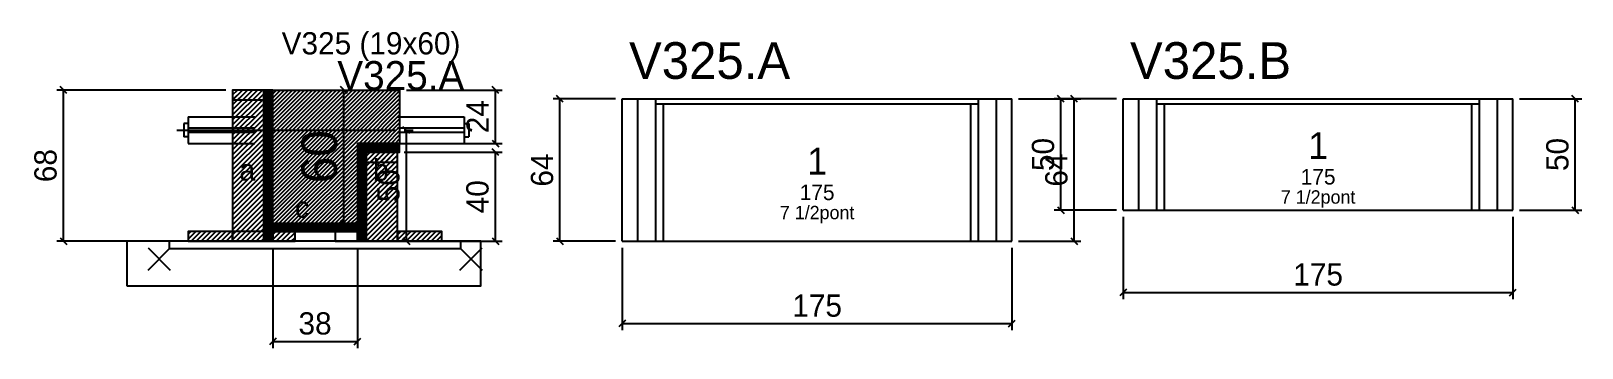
# Model space of a CAD drawing. Extents: x -69 to 628, y -112 to 31.
import ezdxf
from ezdxf.enums import TextEntityAlignment as Align

# ---------------------------------------------------------------- set-up
doc = ezdxf.new("R2010")
doc.units = 0
for name, color, linetype in [('5', 5, 'Continuous'), ('barrote', 126, 'Continuous'), ('CONCRETO', 251, 'Continuous'), ('COTA', 241, 'Continuous'), ('Cota Seção (2x)', 241, 'Continuous'), ('detalhes', 7, 'Continuous'), ('Hachura', 251, 'Continuous'), ('Madeira', 126, 'Continuous'), ('NOMENCLATURA', 7, 'Continuous'), ('Painéis', 200, 'Continuous'), ('presilha', 224, 'Continuous'), ('SARR_2.2x7', 40, 'Continuous'), ('SARR_3.5x7', 81, 'Continuous'), ('SCO-___-LAJ', 224, 'Continuous'), ('TENSOR', 224, 'Continuous'), ('texto', 7, 'Continuous'), ('Texto Seção', 7, 'Continuous')]:
    doc.layers.add(name, color=color, linetype=linetype)
doc.dimstyles.new('PAINEL', dxfattribs={"dimtxt": 10, "dimasz": 3, "dimexe": 3, "dimexo": 3, "dimgap": 3, "dimtad": 1, "dimblk": 'OBLIQUE', "dimblk1": 'OBLIQUE', "dimcen": 2.5, "dimclrd": 4, "dimclre": 4, "dimclrt": 240, "dimazin": 3, "dimtfac": 1, "dimtmove": 0, "dimatfit": 3})
doc.dimstyles.new('SECAO2X', dxfattribs={"dimtxt": 16, "dimasz": 3, "dimexe": 3, "dimexo": 3, "dimgap": 3, "dimtad": 1, "dimblk": 'OBLIQUE', "dimblk1": 'OBLIQUE', "dimcen": 2.5, "dimclrd": 4, "dimclre": 4, "dimclrt": 240, "dimazin": 3, "dimtfac": 1, "dimtmove": 0, "dimatfit": 3})

# ---------------------------------------------------------------- blocks, each defined once
blk = doc.blocks.new('_OBLIQUE')
at = {"color": 0, "linetype": 'BYBLOCK'}
blk.add_line((-0.5, -0.5), (0.5, 0.5), dxfattribs=at)

msp = doc.modelspace()

# ---------------------------------------------------------------- hatches: boundary and pattern name
at = {"layer": 'COTA'}
h = msp.add_hatch(dxfattribs=at)
h.set_pattern_fill('ANSI31', scale=0.4)
h.paths.add_polyline_path([(40, -56), (40, 4), (97, 4), (97, -20), (78, -20), (78, -56)])
at = {"layer": 'Hachura'}
h = msp.add_hatch(dxfattribs=at)
h.set_pattern_fill('ANSI31', scale=0.5)
h.paths.add_polyline_path([(22, -64), (36, -64), (36, 4), (22, 4)])
h = msp.add_hatch(dxfattribs=at)
h.set_pattern_fill('ANSI31', scale=0.5)
h.paths.add_polyline_path([(22, -0.4), (36, -0.4), (36, 4), (22, 4)])
h = msp.add_hatch(dxfattribs=at)
h.set_pattern_fill('SOLID')
h.paths.add_polyline_path([(36, -64), (40, -64), (40, 4), (36, 4)])
h = msp.add_hatch(dxfattribs=at)
h.set_pattern_fill('SOLID')
h.paths.add_polyline_path([(78, -24), (97, -24), (97, -20), (78, -20)])
h = msp.add_hatch(dxfattribs=at)
h.set_pattern_fill('SOLID')
h.paths.add_polyline_path([(78, -64), (82, -64), (82, -24), (78, -24)])
h = msp.add_hatch(dxfattribs=at)
h.set_pattern_fill('ANSI31', scale=0.5)
h.paths.add_polyline_path([(82, -64), (96, -64), (96, -24), (82, -24)])
h = msp.add_hatch(dxfattribs=at)
h.set_pattern_fill('ANSI31', scale=0.5)
h.paths.add_polyline_path([(82, -28.4), (96, -28.4), (96, -24), (82, -24)])
h = msp.add_hatch(dxfattribs=at)
h.set_pattern_fill('ANSI31', scale=0.5)
h.paths.add_polyline_path([(2, -64), (22, -64), (22, -59.6), (2, -59.6)])
h = msp.add_hatch(dxfattribs=at)
h.set_pattern_fill('SOLID')
h.paths.add_polyline_path([(40, -59.6), (78, -59.6), (78, -56), (40, -56)])
h = msp.add_hatch(dxfattribs=at)
h.set_pattern_fill('ANSI31', scale=0.5)
h.paths.add_polyline_path([(40, -64), (50, -64), (50, -59.6), (40, -59.6)])
h = msp.add_hatch(dxfattribs=at)
h.set_pattern_fill('ANSI31', scale=0.5)
h.paths.add_polyline_path([(96, -64), (116, -64), (116, -59.6), (96, -59.6)])

# ---------------------------------------------------------------- linework, layer by layer
for p, q in [((0, -11), (0, -17)), ((2, -11), (0, -11)), ((2, -8), (32, -8)), ((2, -8), (2, -20)), ((2, -13), (32, -13)), ((96, -8), (126, -8)), ((96, -13), (126, -13)), ((126, -8), (126, -20)), ((126, -11), (128, -11)), ((128, -11), (128, -17)), ((2, -17), (0, -17)), ((2, -15), (32, -15)), ((2, -20), (32, -20)), ((96, -15), (126, -15)), ((96, -20), (126, -20)), ((126, -17), (128, -17))]:
    msp.add_line(p, q)
at = {"layer": 'barrote'}
msp.add_lwpolyline([(-25.5, -84), (133.5, -84), (133.5, -64), (-25.5, -64)], close=True, dxfattribs=at)
at = {"layer": 'CONCRETO'}
msp.add_lwpolyline([(40, -56), (40, 4), (97, 4), (97, -20), (78, -20), (78, -56)], close=True, dxfattribs=at)
at = {"layer": 'Madeira'}
for points in [[(22, -64), (36, -64), (36, 4), (22, 4)], [(22, -0.4), (36, -0.4), (36, 4), (22, 4)], [(82, -64), (96, -64), (96, -24), (82, -24)], [(82, -28.4), (96, -28.4), (96, -24), (82, -24)], [(2, -64), (22, -64), (22, -59.6), (2, -59.6)], [(22, -64), (36, -64), (36, -59.6), (22, -59.6)], [(40, -64), (50, -64), (50, -59.6), (40, -59.6)], [(68, -64), (78, -64), (78, -59.6), (68, -59.6)], [(96, -64), (116, -64), (116, -59.6), (96, -59.6)]]:
    msp.add_lwpolyline(points, close=True, dxfattribs=at)
at = {"layer": 'Painéis'}
for p, q in [((197, 0), (372, 0)), ((197, -64), (197, 0)), ((372, -64), (372, 0)), ((422, 0), (597, 0)), ((422, -50), (422, 0)), ((597, -50), (597, 0)), ((422, -50), (597, -50)), ((197, -64), (372, -64))]:
    msp.add_line(p, q, dxfattribs=at)
for points in [[(36, -64), (40, -64), (40, 4), (36, 4)], [(78, -24), (97, -24), (97, -20), (78, -20)], [(78, -64), (82, -64), (82, -24), (78, -24)], [(40, -59.6), (78, -59.6), (78, -56), (40, -56)]]:
    msp.add_lwpolyline(points, close=True, dxfattribs=at)
at = {"layer": 'presilha'}
for p, q in [((-16, -77), (-6, -67)), ((-16, -67), (-6, -77)), ((124, -77), (134, -67)), ((124, -67), (134, -77))]:
    msp.add_line(p, q, dxfattribs=at)
at = {"layer": 'SARR_2.2x7'}
for p, q in [((204, -64), (204, 0)), ((365, -64), (365, 0)), ((429, -50), (429, 0)), ((590, -50), (590, 0)), ((212, -2.2), (357, -2.2)), ((437, -2.2), (582, -2.2))]:
    msp.add_line(p, q, dxfattribs=at)
at = {"layer": 'SARR_3.5x7'}
for p, q in [((212, -64), (212, 0)), ((357, -64), (357, 0)), ((437, -50), (437, 0)), ((582, -50), (582, 0)), ((215.5, -64), (215.5, -2.2)), ((353.5, -64), (353.5, -2.2)), ((440.5, -50), (440.5, -2.2)), ((578.5, -50), (578.5, -2.2)), ((437, -50), (440.5, -50)), ((578.5, -50), (582, -50)), ((212, -64), (215.5, -64)), ((353.5, -64), (357, -64))]:
    msp.add_line(p, q, dxfattribs=at)
at = {"layer": 'SCO-___-LAJ'}
msp.add_lwpolyline([(-6.5, -67.2), (124.5, -67.2), (124.5, -64), (-6.5, -64)], close=True, dxfattribs=at)
at = {"layer": 'TENSOR'}
msp.add_line((-3, -14), (95, -14), dxfattribs=at)

# ---------------------------------------------------------------- texts
at = {"layer": '5'}
for s, height, p in [('1', 12, (509.5, -21)), ('1', 12, (284.5, -28)), ('175', 7, (509.5, -35)), ('175', 7, (284.5, -42))]:
    msp.add_text(s, height=height, dxfattribs=at).set_placement(p, align=Align.MIDDLE_CENTER)
at = {"layer": 'detalhes'}
for s, p in [('b', (85, -36.7)), ('a', (25, -36.7)), ('c', (50, -53.5))]:
    msp.add_text(s, height=9.6, dxfattribs=at).set_placement(p)
at = {"layer": 'NOMENCLATURA'}
for s, p in [('V325.A', (200, 9)), ('V325.B', (425, 9))]:
    msp.add_text(s, height=16.5, dxfattribs=at).set_placement(p)
at = {"layer": 'texto', "char_height": 6, "attachment_point": 5}
for insert in [(509.5, -45), (284.5, -52)]:
    msp.add_mtext('7 1/2pont', dxfattribs=dict(at, insert=insert))
at = {"layer": 'Texto Seção'}
for s, height, p in [('V325 (19x60)', 10, (44, 20)), ('V325.A', 13, (69, 4))]:
    msp.add_text(s, height=height, dxfattribs=at).set_placement(p)

# ---------------------------------------------------------------- dimensions: what is measured, and where the dimension line sits
at = {"layer": 'COTA'}
for base, p1, p2 in [((-54, -64), (2, -64), (22, 4)), ((140, -20), (97, -20), (97, 4)), ((169, -64), (197, -64), (197, 0)), ((400, -64), (372, -64), (372, 0)), ((394, -50), (422, -50), (422, 0)), ((625, -50), (597, -50), (597, 0)), ((100, -64), (96, -64), (96, -14)), ((140, -64), (96, -64), (96, -24))]:
    msp.add_linear_dim(base=base, p1=p1, p2=p2, angle=90, dimstyle='PAINEL', dxfattribs=at).render()
for base, p1, p2 in [((422, -87), (422, -50), (597, -50)), ((40, -109), (40, -64), (78, -64)), ((197, -101), (197, -64), (372, -64))]:
    msp.add_linear_dim(base=base, p1=p1, p2=p2, dimstyle='PAINEL', dxfattribs=at).render()
at = {"layer": 'Cota Seção (2x)'}
msp.add_linear_dim(base=(72, -56), p1=(40, -56), p2=(40, 4), angle=90, dimstyle='SECAO2X', dxfattribs=at).render()

doc.saveas('drawing.dxf')
